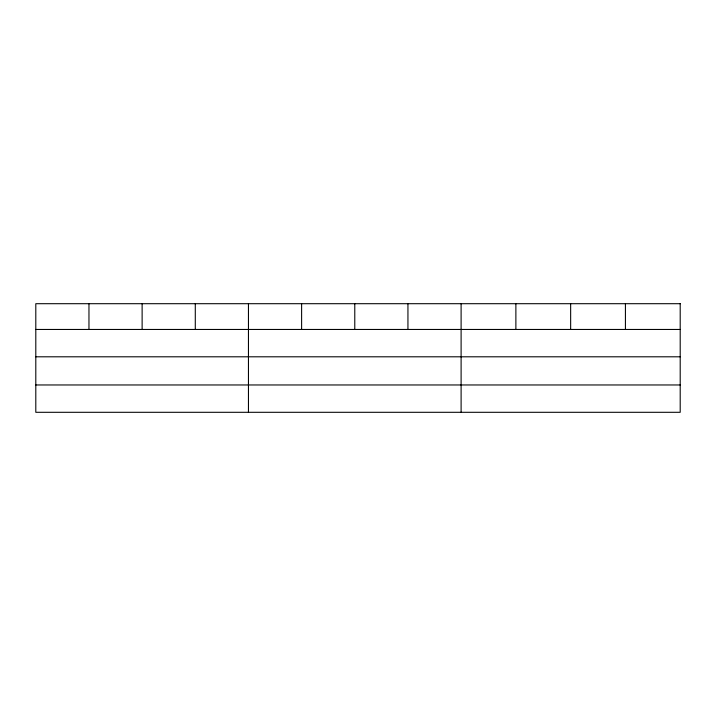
<?xml version="1.0" encoding="UTF-8"?>
<svg xmlns="http://www.w3.org/2000/svg" width="716" height="716" viewBox="0 0 716 716"><rect width="100%" height="100%" fill="white"/><g stroke="black" fill="none" stroke-linecap="round" stroke-linejoin="round"><path stroke-width="1.07" d="M35.8 329.458L680.2 329.458M35.8 356.801L680.2 356.801M35.8 384.966L680.2 384.966M625.426 303.7L625.426 329.458M570.652 303.7L570.652 329.458M515.878 303.7L515.878 329.458M461.104 303.7L461.104 412.3M407.941 303.7L407.941 329.458M354.778 303.7L354.778 329.458M301.615 303.7L301.615 329.458M248.452 303.7L248.452 412.3M195.289 303.7L195.289 329.458M142.126 303.7L142.126 329.458M88.963 303.7L88.963 329.458M680.2 303.7L35.8 303.7L35.8 412.3L680.2 412.3L680.2 303.7"/></g></svg>
